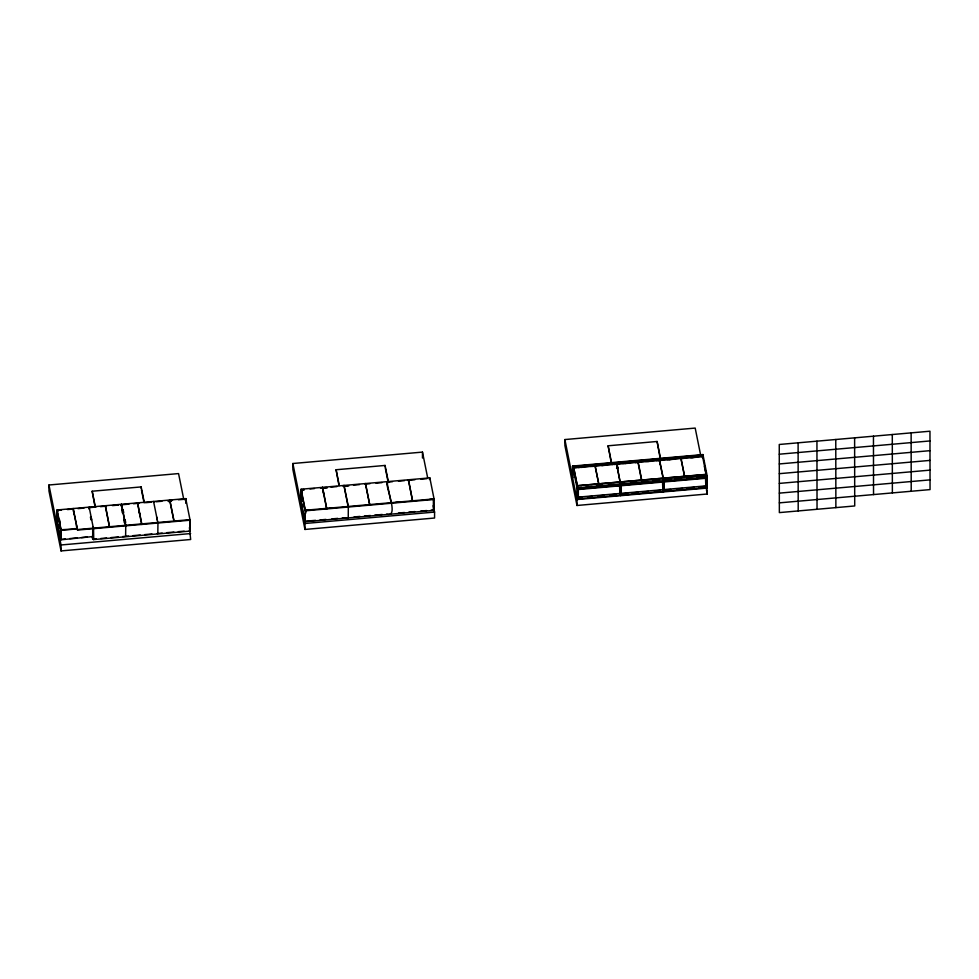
<?xml version="1.0" encoding="UTF-8"?>
<svg xmlns="http://www.w3.org/2000/svg" width="979" height="979" viewBox="0 0 979 979"><rect width="100%" height="100%" fill="white"/><g stroke="black" fill="none" stroke-linecap="round" stroke-linejoin="round"><path stroke-width="1.47" d="M189.436 527.559L190.66 539.502L61.053 550.92L48.962 490.944L48.95 484.997L178.557 473.579L183.697 499.07M433.22 505.666L434.566 512.078L434.566 518.026L304.971 529.443L292.868 469.467L292.868 463.508L422.475 452.102L427.615 477.581M706.373 483.553L707.291 494.003L576.986 505.482L564.895 445.506L564.883 439.559L695.188 428.08L700.634 455.064M95.061 506.987L92.173 491.225L141.16 486.918L144.329 502.643M338.979 485.511L336.091 469.749L385.065 465.441L388.528 482.598M611.288 462.981L608.118 445.788L657.093 441.48L660.556 458.637M57.198 510.916L57.112 509.961L185.765 498.629L190.097 520.204L190.11 531.083L93.495 539.588L93.238 527.473M56.978 521.366L56.953 510.487L61.457 510.096M67.453 509.557L73.449 509.031M77.953 508.639L83.949 508.113M88.453 507.709L95.942 507.049M100.445 506.657L106.442 506.131M112.438 505.605L118.447 505.078M122.938 504.674L128.934 504.148M133.438 503.757L139.434 503.218M145.43 502.692L151.427 502.166M155.93 501.774L161.927 501.248M167.923 500.71L172.426 500.318M178.423 499.792L184.419 499.266M304.236 489.916L301.189 490.185L301.104 489.231L429.842 477.887L434.162 499.461L305.277 510.818L300.945 489.757L303.955 489.488M168.376 501.126L171.301 500.869M309.951 488.962L314.455 488.57M320.451 488.044L326.46 487.505M330.963 487.114L336.96 486.587M342.956 486.061L347.459 485.657M353.468 485.131L359.464 484.605M365.473 484.079L369.964 483.675M375.96 483.149L381.969 482.623M387.965 482.096L392.457 481.692M398.453 481.166L404.462 480.64M407.46 480.371L414.949 479.722M420.958 479.184L426.954 478.658M57.21 511.368L57.896 511.319L57.21 511.491M89.407 508.542L88.722 508.713L89.419 508.542M168.461 501.578L171.386 501.321M185.337 500.085L186.01 500.036M703.02 455.027L572.654 466.506L572.58 478.021L572.556 466.065L702.934 454.574L707.205 476.1L707.23 488.056M185.337 500.208L186.01 500.147M322.042 488.35L327.243 487.897M348.72 486L344.155 486.404L344.057 485.449L348.304 506.461L348.255 517.903L342.234 517.989M301.202 490.76L301.887 490.577L301.887 493.392M429.402 479.465L430.075 479.404M573.67 467.913L702.396 456.581M574.906 467.509L702.286 456.226L702.616 457.927L702.604 457.193M578.234 467.509L584.328 466.983M590.423 466.445L594.999 465.527L598.842 484.336L595.146 466.028M601.241 465.49L605.805 465.086M611.899 464.548L616.623 463.618L620.172 482.463M622.717 463.593L628.812 463.055M634.906 462.516L638.112 461.721L641.796 480.554M645.724 461.574L651.818 461.036M656.395 460.632L662.636 460.081M667.213 459.677L673.307 459.139M681.066 458.453L684.113 458.184M690.207 457.658L696.302 457.12M581.061 467.424L584.096 467.154M591.683 466.481L596.235 466.09M602.293 465.551L606.845 465.147M614.42 464.487L618.973 464.083M625.043 463.544L629.595 463.153M635.652 462.614L640.205 462.21M647.78 461.55L650.815 461.28M658.402 460.607L662.954 460.216M669.012 459.677L673.564 459.273M681.139 458.613L684.174 458.343M691.761 457.67L696.314 457.266M617.92 468.207L616.574 468.329L617.92 467.521L617.92 468.207L617.039 463.801M779.272 454.207L929.977 440.942M57.908 520.816L57.223 520.877L61.041 539.808L93.164 536.529M301.899 501.456L301.214 501.517L301.202 490.638M779.296 463.948L930.001 450.67M57.112 509.961L61.102 529.737L77.047 528.844L76.448 525.87M72.654 528.831L75.579 528.574M77.133 528.893L61.028 530.312L56.953 510.487M73.303 509.496L73.217 508.542L77.451 529.553L190.012 519.641L189.999 530.63L189.326 530.691M573.657 467.399L577.353 485.719L706.092 474.374L706.189 486.392M597.936 484.018L602.391 483.626M619.487 482.121L624.614 481.668M633.499 480.885L636.46 480.628M655.722 478.927L658.683 478.67M663.126 478.278L663.811 478.217M700.169 475.011L703.13 474.754M73.156 509.521L73.058 508.554L77.451 530.067L190.097 520.204M301.104 489.231L305.338 510.243L434.076 498.911L434.174 510.34L305.289 521.697L300.969 500.636L300.945 489.757M308.14 510.108L305.179 510.365L305.289 521.697M328.883 508.285L331.844 508.028M395.553 502.411L398.514 502.154M429.622 499.412L434.064 499.021M581.734 487.444L577.292 487.836L706.177 475.965L706.52 478.217L577.647 489.573M572.556 466.065L576.961 487.566L577.647 487.505L577.659 499.474M702.286 455.088L706.532 476.161L707.205 476.1M586.176 487.052L592.111 486.526M596.554 486.135L602.477 485.621M608.4 485.094L614.322 484.568M619.572 484.115L624.7 483.663M630.623 483.136L636.546 482.61M642.469 482.096L646.923 481.705M652.846 481.178L658.769 480.652M664.704 480.138L670.627 479.612M675.069 479.22L680.992 478.707M686.915 478.18L691.358 477.789M697.293 477.262L706.177 476.479M706.52 477.703L577.647 489.047L577.292 487.322M779.308 473.677L930.013 460.399M65.348 538.976L60.955 539.368L60.943 529.859M69.742 538.597L77.06 537.948M81.453 537.557L87.302 537.043M92.148 536.382L92.711 539.209L96.334 538.878M100.727 538.499L106.589 537.985M110.982 537.593L118.3 536.945M122.681 536.565L128.543 536.051M132.936 535.66L140.254 535.011M144.647 534.632L151.965 533.983M157.117 533.531L162.208 533.078M166.601 532.698L173.919 532.05M178.313 531.67L184.162 531.144M305.191 521.244L315.568 520.338M320.011 519.947L325.934 519.421M331.869 518.894L337.792 518.38M354.08 516.936L360.015 516.422M364.457 516.031L370.38 515.505M374.822 515.113L382.238 514.464M386.681 514.073C399.75 518.307 384.992 485.657 387.023 481.656M398.526 513.033L404.462 512.506M408.904 512.115L414.827 511.589M420.75 511.075L426.673 510.548M431.127 510.157L434.089 509.9M578.785 497.087L620.258 493.44M621.751 493.306L663.224 489.659M664.717 489.524L706.189 485.865L706.532 487.603L577.659 498.96M578.785 497.601L581.746 497.344M587.681 496.818L592.124 496.426M598.047 495.912L603.97 495.386M609.893 494.872L615.828 494.346M621.751 493.82L627.674 493.306M632.116 492.914L638.051 492.388M642.493 491.996L648.416 491.47M654.339 490.956L660.274 490.43M664.717 490.038L670.639 489.512M676.562 488.998L682.498 488.472M686.928 488.08L694.344 487.432M698.786 487.04L704.721 486.514M48.95 484.997L61.041 544.973L190.648 533.555M292.868 463.508L304.958 523.484L434.566 512.078M707.279 488.056L576.974 499.535L564.883 439.559M779.321 483.406L930.026 470.128M779.333 493.135L930.038 479.869M779.345 502.863L930.05 489.598L929.964 431.213L779.26 444.478L779.357 512.604L854.716 505.959L854.618 437.846M704.39 466.445L705.786 473.041M706.385 489.512L707.291 494.003M680.919 457.952L684.615 476.271M659.981 457.242L657.093 441.48M663.211 478.719L659.442 460.363M663.211 479.747L663.578 491.911M663.138 489.72L663.285 478.144L659.589 460.35M616.476 463.63L620.258 482.5M608.118 445.788L611.569 462.945M573.388 466.445L577.647 487.505M412.587 500.795L408.353 479.783L408.451 480.738M385.359 468.329L387.953 481.191M348.23 507.036L343.91 485.462L343.996 486.416M336.091 469.749L339.26 485.474M323.107 491.25L323.706 494.187M302.462 504.283L303.037 507.098M304.457 514.146L305.02 516.961M156.652 516.961L157.215 520.057M157.815 533.469L157.962 522.468M141.441 489.806L144.035 502.68M139.042 511.185L139.63 514.134M123.146 509.863L123.721 512.69M125.141 519.739L125.704 522.553M125.691 525.87L121.359 504.295L121.457 505.262M121.775 509.986L122.351 512.812M123.77 519.849L124.333 522.676M125.618 536.308L125.753 525.307L121.518 504.283L121.604 505.25M92.173 491.225L95.355 506.963M93.482 528.709L89.162 507.134L89.407 508.089M91.035 516.912L91.622 519.849M90.423 517.059L90.998 519.873M73.449 511.001L74.049 513.975M59.609 519.849L60.184 522.688M58.764 525.087L59.34 527.926M57.137 521.807L57.125 510.928M429.842 477.887L429.928 478.853M408.598 480.726L408.5 479.771L412.6 501.309M387.121 482.623L386.876 481.668L391.111 502.692M365.632 484.519L365.546 483.553L369.781 505.078L365.387 483.565L365.485 484.532M322.666 488.301L322.58 487.334L326.815 508.872M322.519 488.313L322.434 487.346L326.668 508.884M185.765 498.629L185.863 499.584M169.918 500.991L169.82 500.036L174.054 521.048M169.759 501.003L169.673 500.049L173.907 521.061M153.813 502.411L153.568 501.468L157.803 522.48M137.709 503.83L137.623 502.863L141.857 524.401M137.562 503.842L137.464 502.888L141.71 524.414M105.499 506.669L105.414 505.702L109.648 527.24M105.353 506.681L105.267 505.715L109.501 527.253M911.131 432.865L911.216 491.25M892.297 434.529L892.371 492.914M873.452 436.181L873.537 494.579M835.772 439.498L835.87 507.624M816.939 441.162L817.037 509.276M798.105 442.826L798.203 510.94M706.532 476.161L706.532 488.117M705.406 477.409L705.394 474.546L706.079 474.497L577.353 485.719M702.934 454.574L702.959 458.025M684.615 476.785L680.919 458.466M664.251 481.937L664.264 491.323M663.897 481.546L663.909 485.572M662.881 482.06L662.893 491.446L662.538 481.668M660.213 463.801L660.213 464.487M641.649 480.567L637.953 462.259M621.286 485.731L621.298 495.117M620.613 495.692L620.245 484.054M619.915 485.841L619.94 495.227L619.572 485.449M617.247 467.583L617.247 468.268M578.32 489.512L578.332 498.898M576.961 487.566L576.986 505.482M433.379 499.082L433.391 509.961M422.475 452.102L422.475 458.05M385.065 465.441L385.077 466.897M305.864 510.316L305.864 513.033M304.958 523.484L304.971 529.443M301.116 490.198L301.055 501.077M186.01 499.571L186.01 502.839M185.924 499.131L185.924 503.206M141.16 486.918L141.16 488.374M93.556 528.134L93.495 539.588M93.14 527.02L93.152 529.737M92.699 528.33L92.711 539.209M61.102 529.737L61.041 539.808M61.041 544.973L61.053 550.92M122.302 505.641L120.931 505.874L122.302 505.751M705.847 478.278L705.492 476.54L705.859 487.664L705.847 478.278"/></g></svg>
